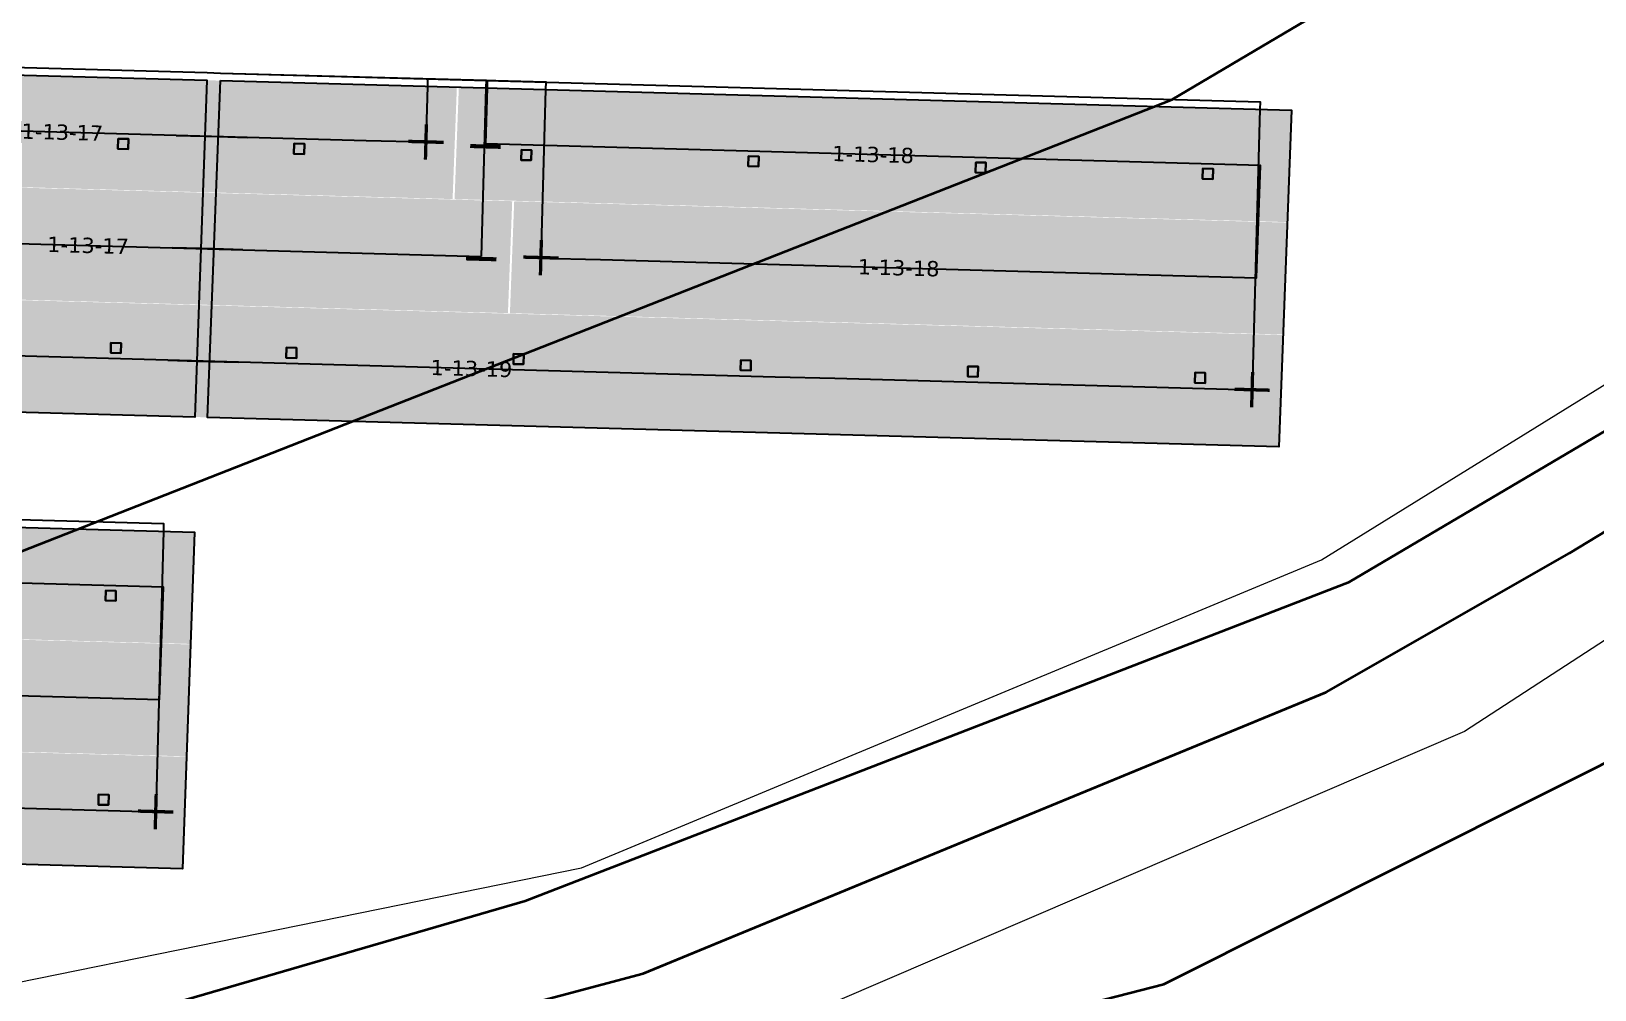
# Model space of a CAD drawing. Header units: metres. Extents: x 1477905 to 1478744, y 4202276 to 4202610.
# Drawn here: x 1478398.98 to 1478429.71, y 4202398.02 to 4202416.86 of the extents above; entities that cross this region are included whole.
import ezdxf

# ---------------------------------------------------------------- set-up
doc = ezdxf.new("R2010")
doc.units = ezdxf.units.M
doc.layers.add('Nouveau Terrain - CN - Courbes', color=22, linetype='Continuous', lineweight=0)
for name, color, linetype in [('PVcase DC Extensions', 170, 'Continuous'), ('PVcase Device Coloring', 7, 'Continuous'), ('PVcase Polarity Symbols', 7, 'Continuous'), ('PVcase Poles', 7, 'Continuous'), ('PVcase PV Modules (full frames)', 142, 'Continuous'), ('PVcase PV Modules (optimised)', 142, 'Continuous'), ('PVcase String Cables', 150, 'Continuous'), ('PVcase Stringing Numbers', 7, 'Continuous'), ('PVcase Strings', 92, 'Continuous')]:
    doc.layers.add(name, color=color, linetype=linetype)
doc.layers.add('PVcase Offsets', color=240, linetype='Continuous', plot=False)
doc.styles.get("Standard").update_dxf_attribs({"font": 'verdana.ttf'})
doc.styles.add('UBS-Style de texte', font='verdana.ttf')

# ---------------------------------------------------------------- blocks, each defined once
blk = doc.blocks.new('3P18@15DEG F FX ID1 PVBlock')
at = {"layer": 'PVcase PV Modules (optimised)', "color": 0}
blk.add_polyline3d([(0, 0, 1.773945735132677), (21.06698842950539, -0.5810537936249766, 1.773945735132684), (20.88445742833417, -7.198992669318528, 7.019385073192552e-15), (-0.1825310011712116, -6.617938875693552, 0)], close=True, dxfattribs=at)

msp = doc.modelspace()

# ---------------------------------------------------------------- hatches: boundary and pattern name
at = {"layer": 'PVcase Device Coloring', "true_color": 0xb3ff80, "transparency": 33554582}
for points in [[(1478391.926663818, 4202416.183171623), (1478391.843022988, 4202413.984262726), (1478407.262120354, 4202413.558984809), (1478407.345761185, 4202415.757893706)], [(1478407.384716727, 4202415.756819263), (1478407.301075896, 4202413.557910366), (1478423.66540014, 4202413.106561911), (1478423.74904097, 4202415.305470808)], [(1478391.847680806, 4202413.974471327), (1478391.764039976, 4202411.77556243), (1478408.349775198, 4202411.318107186), (1478408.433416028, 4202413.517016083)], [(1478408.47237157, 4202413.51594164), (1478408.38873074, 4202411.317032743), (1478423.581392142, 4202410.89800021), (1478423.665032972, 4202413.096909107)], [(1478391.768697794, 4202411.76577103), (1478391.685056964, 4202409.566862132), (1478423.497384144, 4202408.689438509), (1478423.581024974, 4202410.888347406)]]:
    msp.add_hatch(color=71, dxfattribs=at).paths.add_polyline_path(points, flags=0)
at = {"layer": 'PVcase Device Coloring', "true_color": 0x004f27, "transparency": 33554582}
for points in [[(1478385.817677529, 4202407.468884307), (1478385.740498947, 4202405.269797173), (1478402.110842111, 4202404.818282709), (1478402.188020693, 4202407.017369843)], [(1478386.912253936, 4202405.227815779), (1478386.835075354, 4202403.028728645), (1478402.03332473, 4202402.609541989), (1478402.110503311, 4202404.808629123)], [(1478370.208373295, 4202403.477650875), (1478370.131194714, 4202401.278563742), (1478401.955807348, 4202400.400801267), (1478402.03298593, 4202402.599888401)]]:
    msp.add_hatch(color=118, dxfattribs=at).paths.add_polyline_path(points, flags=0)

# ---------------------------------------------------------------- linework, layer by layer
at = {"layer": 'Nouveau Terrain - CN - Courbes', "linetype": 'Continuous', "lineweight": 35}
for points in [[(1478371.904906568, 4202394.085181117, 69), (1478376.54700921, 4202394.075672243, 69), (1478391.539807126, 4202395.311456992, 69), (1478400.269800338, 4202397.321991656, 69), (1478408.689652274, 4202399.772030428, 69), (1478424.887139112, 4202406.04044107, 69), (1478438.98237093, 4202414.353590136, 69), (1478457.836714113, 4202436.769929189, 69), (1478460.210800517, 4202439.509695349, 69), (1478465.687096998, 4202446.209576218, 69), (1478472.501391835, 4202453.921978666, 69), (1478473.773514398, 4202455.135314297, 69), (1478475.676561897, 4202456.43033038, 69), (1478476.556634802, 4202457.597149555, 69), (1478477.221848826, 4202460.387904929, 69), (1478476.938526016, 4202460.801135812, 69), (1478475.746084739, 4202460.850672166, 69)], [(1478341.465597774, 4202395.493699051, 70), (1478348.246705529, 4202395.751139259, 70), (1478356.04000267, 4202399.324013291, 70), (1478356.858277957, 4202399.222257917, 70), (1478376.277556422, 4202401.586958376, 70), (1478389.240431654, 4202403.060523738, 70), (1478392.766873649, 4202404.278856405, 70), (1478421.404657081, 4202415.513593297, 70), (1478433.2375831, 4202422.518248677, 70), (1478436.385703425, 4202425.313943821, 70), (1478447.54303221, 4202438.003245891, 70), (1478456.228884578, 4202448.355278115, 70), (1478460.651958485, 4202453.696083892, 70), (1478462.121942925, 4202455.330648638, 70), (1478462.70327535, 4202456.481623814, 70), (1478463.14989316, 4202459.692863106, 70), (1478462.948656858, 4202460.04113154, 70), (1478462.254037918, 4202460.105405464, 70)], [(1478387.232329983, 4202386.094619704, 67), (1478390.908338942, 4202388.990672459, 67), (1478394.47325859, 4202390.825382657, 67), (1478403.84511512, 4202393.310762256, 67), (1478406.848609371, 4202393.746526284, 67), (1478419.865804031, 4202397.782705342, 67), (1478421.240200262, 4202398.136099674, 67), (1478435.962054715, 4202405.513392548, 67), (1478437.087439957, 4202405.888138734, 67), (1478450.501439546, 4202402.302026521, 67), (1478451.480135427, 4202402.868218603, 67), (1478459.843731548, 4202412.131789844, 67), (1478463.308035592, 4202416.60683128, 67), (1478463.581035824, 4202416.653115184, 67), (1478482.375803458, 4202438.020804289, 67), (1478497.450971379, 4202448.386024848, 67), (1478505.261635727, 4202457.458648583, 67), (1478506.615047561, 4202458.523228514, 67), (1478512.302633515, 4202459.35741089, 67)], [(1478382.674951955, 4202393.064972125, 68), (1478392.160012456, 4202393.915539281, 68), (1478408.572602311, 4202397.695391111, 68), (1478411.005924529, 4202398.345791377, 68), (1478424.425779848, 4202403.867494396, 68), (1478429.207365926, 4202406.60018896, 68), (1478439.759842597, 4202413.003954636, 68), (1478442.229096557, 4202413.551373658, 68), (1478448.473699888, 4202411.585819535, 68), (1478451.987202559, 4202415.68831224, 68), (1478451.533455446, 4202415.710749501, 68), (1478460.384080741, 4202426.321204039, 68), (1478480.902368245, 4202449.234239168, 68), (1478483.493196187, 4202452.662001734, 68), (1478486.112530289, 4202454.424431515, 68), (1478486.203066048, 4202455.292994858, 68), (1478486.093835264, 4202455.643218388, 68), (1478487.074422432, 4202456.74510361, 68), (1478488.47562959, 4202457.155392223, 68), (1478492.289136846, 4202457.795992169, 68)]]:
    msp.add_polyline3d(points, dxfattribs=at)
at = {"layer": 'PVcase DC Extensions'}
for points in [[(1478401.827267605, 4202414.809492726, 72.61638956195398), (1478402.393788492, 4202414.793867376, 72.59909988249376), (1478402.656244944, 4202414.7866285, 72.58891703449909), (1478403.222598594, 4202414.77100776, 72.5668141894664)], [(1478403.138590596, 4202412.562446059, 71.97508632306881), (1478402.572236946, 4202412.578066798, 71.99718916822631), (1478402.31480548, 4202412.585167078, 72.00719728634202), (1478401.748284593, 4202412.600792429, 72.02448696605316)], [(1478401.669301581, 4202410.392092132, 71.43258436990767), (1478402.235822468, 4202410.376466782, 71.41529469044774), (1478402.488228948, 4202410.369505097, 71.40546130220417), (1478403.054582598, 4202410.353884358, 71.38335845691276)]]:
    msp.add_polyline3d(points, dxfattribs=at)
at = {"layer": 'PVcase Offsets', "lineweight": 0}
msp.add_lwpolyline([(1478336.653279952, 4202397.082392415), (1478356.385953678, 4202396.519272732), (1478375.33579532, 4202395.432378176), (1478391.166266549, 4202396.634296417), (1478409.792044454, 4202400.420287794), (1478424.338882128, 4202406.468685866), (1478438.649206015, 4202415.323394071), (1478457.015813257, 4202417.309375491), (1478458.840180576, 4202415.514034653), (1478439.998147151, 4202411.754207935), (1478437.313229889, 4202409.707450787), (1478427.14903107, 4202403.095863849), (1478411.99033549, 4202396.586962639), (1478407.669610445, 4202395.390793254), (1478392.689300861, 4202392.081348936), (1478388.430220432, 4202391.892159718), (1478375.013395144, 4202392.502047614), (1478356.330812155, 4202394.520033022), (1478337.247345298, 4202393.893641054)], dxfattribs=at)
at = {"layer": 'PVcase Poles'}
for points in [[(1478400.686422646, 4202414.545035674, 69.67020921756408), (1478400.691936799, 4202414.744959646, 69.67020921756408), (1478400.691936799, 4202414.744959646, 72.62527387751655), (1478400.686422646, 4202414.545035674, 72.5716591064702), (1478400.686422646, 4202414.545035674, 69.67020921756408), (1478400.886346617, 4202414.539521522, 69.67020921756408), (1478400.886346617, 4202414.539521522, 72.56555761654289), (1478400.686422646, 4202414.545035674, 72.5716591064702), (1478400.886346617, 4202414.539521522, 72.56555761654289), (1478400.891860769, 4202414.739445494, 72.61917238758926), (1478400.891860769, 4202414.739445494, 69.67020921756408), (1478400.886346617, 4202414.539521522, 69.67020921756408), (1478400.891860769, 4202414.739445494, 69.67020921756408), (1478400.691936799, 4202414.744959646, 69.67020921756408), (1478400.891860769, 4202414.739445494, 69.67020921756408), (1478400.891860769, 4202414.739445494, 72.61917238758926), (1478400.691936799, 4202414.744959646, 72.62527387751655)], [(1478404.144258817, 4202414.449664245, 69.53526380706307), (1478404.149772969, 4202414.649588217, 69.53526380706307), (1478404.149772969, 4202414.649588217, 72.50483478464055), (1478404.144258817, 4202414.449664245, 72.45120418182786), (1478404.144258817, 4202414.449664245, 69.53526380706307), (1478404.344182787, 4202414.444150093, 69.53526380706307), (1478404.344182787, 4202414.444150093, 72.44340183322406), (1478404.144258817, 4202414.449664245, 72.45120418182786), (1478404.344182787, 4202414.444150093, 72.44340183322406), (1478404.34969694, 4202414.644074065, 72.49703243603675), (1478404.34969694, 4202414.644074065, 69.53526380706307), (1478404.344182787, 4202414.444150093, 69.53526380706307), (1478404.34969694, 4202414.644074065, 69.53526380706307), (1478404.149772969, 4202414.649588217, 69.53526380706307), (1478404.34969694, 4202414.644074065, 69.53526380706307), (1478404.34969694, 4202414.644074065, 72.49703243603675), (1478404.149772969, 4202414.649588217, 72.50483478464055)], [(1478408.608164392, 4202414.326544167, 69.36111871030256), (1478408.613678545, 4202414.526468138, 69.36111871030256), (1478408.613678545, 4202414.526468138, 72.33062382231245), (1478408.608164392, 4202414.326544167, 72.27699321949974), (1478408.608164392, 4202414.326544167, 69.36111871030256), (1478408.808088363, 4202414.321030014, 69.36111871030256), (1478408.808088363, 4202414.321030014, 72.26919087089594), (1478408.608164392, 4202414.326544167, 72.27699321949974), (1478408.808088363, 4202414.321030014, 72.26919087089594), (1478408.813602515, 4202414.520953986, 72.32282147370864), (1478408.813602515, 4202414.520953986, 69.36111871030256), (1478408.808088363, 4202414.321030014, 69.36111871030256), (1478408.813602515, 4202414.520953986, 69.36111871030256), (1478408.613678545, 4202414.526468138, 69.36111871030256), (1478408.813602515, 4202414.520953986, 69.36111871030256), (1478408.813602515, 4202414.520953986, 72.32282147370864), (1478408.613678545, 4202414.526468138, 72.33062382231245)], [(1478413.072069968, 4202414.203424088, 69.18706815772234), (1478413.07758412, 4202414.403348059, 69.18706815772234), (1478413.07758412, 4202414.403348059, 72.15641285999169), (1478413.072069968, 4202414.203424088, 72.102782257179), (1478413.072069968, 4202414.203424088, 69.18706815772234), (1478413.271993939, 4202414.197909935, 69.18706815772234), (1478413.271993939, 4202414.197909935, 72.0949799085752), (1478413.072069968, 4202414.203424088, 72.102782257179), (1478413.271993939, 4202414.197909935, 72.0949799085752), (1478413.277508091, 4202414.397833907, 72.14861051138789), (1478413.277508091, 4202414.397833907, 69.18706815772234), (1478413.271993939, 4202414.197909935, 69.18706815772234), (1478413.277508091, 4202414.397833907, 69.18706815772234), (1478413.07758412, 4202414.403348059, 69.18706815772234), (1478413.277508091, 4202414.397833907, 69.18706815772234), (1478413.277508091, 4202414.397833907, 72.14861051138789), (1478413.07758412, 4202414.403348059, 72.15641285999169)], [(1478417.535975543, 4202414.08030401, 69.01311207239098), (1478417.541489696, 4202414.280227982, 69.01311207239098), (1478417.541489696, 4202414.280227982, 71.98220189792158), (1478417.535975543, 4202414.08030401, 71.92857129510888), (1478417.535975543, 4202414.08030401, 69.01311207239098), (1478417.735899514, 4202414.074789857, 69.01311207239098), (1478417.735899514, 4202414.074789857, 71.92076894650508), (1478417.535975543, 4202414.08030401, 71.92857129510888), (1478417.735899514, 4202414.074789857, 71.92076894650508), (1478417.741413666, 4202414.274713829, 71.97439954931778), (1478417.741413666, 4202414.274713829, 69.01311207239098), (1478417.735899514, 4202414.074789857, 69.01311207239098), (1478417.741413666, 4202414.274713829, 69.01311207239098), (1478417.541489696, 4202414.280227982, 69.01311207239098), (1478417.741413666, 4202414.274713829, 69.01311207239098), (1478417.741413666, 4202414.274713829, 71.97439954931778), (1478417.541489696, 4202414.280227982, 71.98220189792158)], [(1478421.999881119, 4202413.957183931, 68.8310968148634), (1478422.005395271, 4202414.157107903, 68.8310968148634), (1478422.005395271, 4202414.157107903, 71.80799093560083), (1478421.999881119, 4202413.957183931, 71.75436033278812), (1478421.999881119, 4202413.957183931, 68.8310968148634), (1478422.19980509, 4202413.951669779, 68.8310968148634), (1478422.19980509, 4202413.951669779, 71.74655798418432), (1478421.999881119, 4202413.957183931, 71.75436033278812), (1478422.19980509, 4202413.951669779, 71.74655798418432), (1478422.205319242, 4202414.15159375, 71.80018858699702), (1478422.205319242, 4202414.15159375, 68.8310968148634), (1478422.19980509, 4202413.951669779, 68.8310968148634), (1478422.205319242, 4202414.15159375, 68.8310968148634), (1478422.005395271, 4202414.157107903, 68.8310968148634), (1478422.205319242, 4202414.15159375, 68.8310968148634), (1478422.205319242, 4202414.15159375, 71.80018858699702), (1478422.005395271, 4202414.157107903, 71.80799093560083)], [(1478400.543076324, 4202410.536464, 69.30315984411128), (1478400.548590476, 4202410.736387972, 69.30315984411128), (1478400.548590476, 4202410.736387972, 71.55102945254997), (1478400.543076324, 4202410.536464, 71.49741468150361), (1478400.543076324, 4202410.536464, 69.30315984411128), (1478400.743000295, 4202410.530949848, 69.30315984411128), (1478400.743000295, 4202410.530949848, 71.49131319157632), (1478400.543076324, 4202410.536464, 71.49741468150361), (1478400.743000295, 4202410.530949848, 71.49131319157632), (1478400.748514447, 4202410.730873819, 71.54492796262268), (1478400.748514447, 4202410.730873819, 69.30315984411128), (1478400.743000295, 4202410.530949848, 69.30315984411128), (1478400.748514447, 4202410.730873819, 69.30315984411128), (1478400.548590476, 4202410.736387972, 69.30315984411128), (1478400.748514447, 4202410.730873819, 69.30315984411128), (1478400.748514447, 4202410.730873819, 71.54492796262268), (1478400.548590476, 4202410.736387972, 71.55102945254997)], [(1478403.991792644, 4202410.441344108, 69.16863546842235), (1478403.997306796, 4202410.641268079, 69.16863546842235), (1478403.997306796, 4202410.641268079, 71.43090747658268), (1478403.991792644, 4202410.441344108, 71.37727687376999), (1478403.991792644, 4202410.441344108, 69.16863546842235), (1478404.191716615, 4202410.435829955, 69.16863546842235), (1478404.191716615, 4202410.435829955, 71.36947452516618), (1478403.991792644, 4202410.441344108, 71.37727687376999), (1478404.191716615, 4202410.435829955, 71.36947452516618), (1478404.197230767, 4202410.635753927, 71.42310512797887), (1478404.197230767, 4202410.635753927, 69.16863546842235), (1478404.191716615, 4202410.435829955, 69.16863546842235), (1478404.197230767, 4202410.635753927, 69.16863546842235), (1478403.997306796, 4202410.641268079, 69.16863546842235), (1478404.197230767, 4202410.635753927, 69.16863546842235), (1478404.197230767, 4202410.635753927, 71.42310512797887), (1478403.997306796, 4202410.641268079, 71.43090747658268)], [(1478408.455698219, 4202410.31822403, 68.99456408573967), (1478408.461212372, 4202410.518148001, 68.99456408573967), (1478408.461212372, 4202410.518148001, 71.25669651451257), (1478408.455698219, 4202410.31822403, 71.20306591169988), (1478408.455698219, 4202410.31822403, 68.99456408573967), (1478408.65562219, 4202410.312709877, 68.99456408573967), (1478408.65562219, 4202410.312709877, 71.19526356309608), (1478408.455698219, 4202410.31822403, 71.20306591169988), (1478408.65562219, 4202410.312709877, 71.19526356309608), (1478408.661136342, 4202410.512633849, 71.24889416590877), (1478408.661136342, 4202410.512633849, 68.99456408573967), (1478408.65562219, 4202410.312709877, 68.99456408573967), (1478408.661136342, 4202410.512633849, 68.99456408573967), (1478408.461212372, 4202410.518148001, 68.99456408573967), (1478408.661136342, 4202410.512633849, 68.99456408573967), (1478408.661136342, 4202410.512633849, 71.24889416590877), (1478408.461212372, 4202410.518148001, 71.25669651451257)], [(1478412.919603795, 4202410.195103951, 68.82079958627136), (1478412.925117947, 4202410.395027922, 68.82079958627136), (1478412.925117947, 4202410.395027922, 71.08248555219181), (1478412.919603795, 4202410.195103951, 71.02885494937912), (1478412.919603795, 4202410.195103951, 68.82079958627136), (1478413.119527766, 4202410.189589798, 68.82079958627136), (1478413.119527766, 4202410.189589798, 71.02105260077532), (1478412.919603795, 4202410.195103951, 71.02885494937912), (1478413.119527766, 4202410.189589798, 71.02105260077532), (1478413.125041918, 4202410.38951377, 71.07468320358801), (1478413.125041918, 4202410.38951377, 68.82079958627136), (1478413.119527766, 4202410.189589798, 68.82079958627136), (1478413.125041918, 4202410.38951377, 68.82079958627136), (1478412.925117947, 4202410.395027922, 68.82079958627136), (1478413.125041918, 4202410.38951377, 68.82079958627136), (1478413.125041918, 4202410.38951377, 71.07468320358801), (1478412.925117947, 4202410.395027922, 71.08248555219181)], [(1478417.38350937, 4202410.071983872, 68.64780449741986), (1478417.389023523, 4202410.271907844, 68.64780449741986), (1478417.389023523, 4202410.271907844, 70.90827458987106), (1478417.38350937, 4202410.071983872, 70.85464398705837), (1478417.38350937, 4202410.071983872, 68.64780449741986), (1478417.583433341, 4202410.06646972, 68.64780449741986), (1478417.583433341, 4202410.06646972, 70.84684163845456), (1478417.38350937, 4202410.071983872, 70.85464398705837), (1478417.583433341, 4202410.06646972, 70.84684163845456), (1478417.588947493, 4202410.266393691, 70.90047224126725), (1478417.588947493, 4202410.266393691, 68.64780449741986), (1478417.583433341, 4202410.06646972, 68.64780449741986), (1478417.588947493, 4202410.266393691, 68.64780449741986), (1478417.389023523, 4202410.271907844, 68.64780449741986), (1478417.588947493, 4202410.266393691, 68.64780449741986), (1478417.588947493, 4202410.266393691, 70.90047224126725), (1478417.389023523, 4202410.271907844, 70.90827458987106)], [(1478421.847414946, 4202409.948863793, 68.47549481387436), (1478421.852929098, 4202410.148787765, 68.47549481387436), (1478421.852929098, 4202410.148787765, 70.73406362754295), (1478421.847414946, 4202409.948863793, 70.68043302473026), (1478421.847414946, 4202409.948863793, 68.47549481387436), (1478422.047338917, 4202409.943349641, 68.47549481387436), (1478422.047338917, 4202409.943349641, 70.67263067612645), (1478421.847414946, 4202409.948863793, 70.68043302473026), (1478422.047338917, 4202409.943349641, 70.67263067612645), (1478422.052853069, 4202410.143273612, 70.72626127893915), (1478422.052853069, 4202410.143273612, 68.47549481387436), (1478422.047338917, 4202409.943349641, 68.47549481387436), (1478422.052853069, 4202410.143273612, 68.47549481387436), (1478421.852929098, 4202410.148787765, 68.47549481387436), (1478422.052853069, 4202410.143273612, 68.47549481387436), (1478422.052853069, 4202410.143273612, 70.72626127893915), (1478421.852929098, 4202410.148787765, 70.73406362754295)], [(1478400.442079584, 4202405.668994187, 68.84707050841578), (1478400.447593736, 4202405.868918159, 68.84707050841578), (1478400.447593736, 4202405.868918159, 71.76342042466746), (1478400.442079584, 4202405.668994187, 71.70980954034187), (1478400.442079584, 4202405.668994187, 68.84707050841578), (1478400.642003555, 4202405.663480035, 68.84707050841578), (1478400.642003555, 4202405.663480035, 71.70420387215657), (1478400.442079584, 4202405.668994187, 71.70980954034187), (1478400.642003555, 4202405.663480035, 71.70420387215657), (1478400.647517707, 4202405.863404007, 71.75781475648216), (1478400.647517707, 4202405.863404007, 68.84707050841578), (1478400.642003555, 4202405.663480035, 68.84707050841578), (1478400.647517707, 4202405.863404007, 68.84707050841578), (1478400.447593736, 4202405.868918159, 68.84707050841578), (1478400.647517707, 4202405.863404007, 68.84707050841578), (1478400.647517707, 4202405.863404007, 71.75781475648216), (1478400.447593736, 4202405.868918159, 71.76342042466746)], [(1478400.301393236, 4202401.660349148, 68.45002776052195), (1478400.306907388, 4202401.86027312, 68.45002776052195), (1478400.306907388, 4202401.86027312, 70.68909811851543), (1478400.301393236, 4202401.660349148, 70.63548723418984), (1478400.301393236, 4202401.660349148, 68.45002776052195), (1478400.501317206, 4202401.654834996, 68.45002776052195), (1478400.501317206, 4202401.654834996, 70.62988156600454), (1478400.301393236, 4202401.660349148, 70.63548723418984), (1478400.501317206, 4202401.654834996, 70.62988156600454), (1478400.506831359, 4202401.854758968, 70.68349245033012), (1478400.506831359, 4202401.854758968, 68.45002776052195), (1478400.501317206, 4202401.654834996, 68.45002776052195), (1478400.506831359, 4202401.854758968, 68.45002776052195), (1478400.306907388, 4202401.86027312, 68.45002776052195), (1478400.506831359, 4202401.854758968, 68.45002776052195), (1478400.506831359, 4202401.854758968, 70.68349245033012), (1478400.306907388, 4202401.86027312, 70.68909811851543)]]:
    msp.add_polyline3d(points, dxfattribs=at)
at = {"layer": 'PVcase String Cables'}
for points in [[(1478339.39678923, 4202426.922976313, 75.2615842802292), (1478338.972970444, 4202426.934665763, 75.27234791761173), (1478338.972970444, 4202426.934665763, 72.26376260392145), (1478337.827365164, 4202426.966262984, 72.27539223259011), (1478337.764383665, 4202424.682773029, 72.08485192833284), (1478337.701402166, 4202422.399283075, 71.89395228101006), (1478337.638420667, 4202420.11579312, 71.70333161842352), (1478337.575439169, 4202417.832303165, 71.51401955031683), (1478338.73053935, 4202417.800444063, 71.50061500797331), (1478338.73053935, 4202417.800444063, 74.4876823550252), (1478359.787652788, 4202417.219662637, 73.84247573136305), (1478360.036896747, 4202417.212788179, 73.83919189991994), (1478381.101770053, 4202416.631792726, 73.54055854005375), (1478381.381276443, 4202416.624083592, 73.53640319854627), (1478402.438468141, 4202416.043300007, 72.8937576867437), (1478402.703767161, 4202416.03598273, 72.88348785621926), (1478406.772055796, 4202415.92377426, 72.724716469647), (1478406.767920182, 4202415.773831281, 72.724655346715), (1478406.73758712, 4202414.674059996, 72.42963621292373)], [(1478339.39678923, 4202426.922976313, 75.2615842802292), (1478338.972970444, 4202426.934665763, 75.27234791761173), (1478338.972970444, 4202426.934665763, 72.26376260392145), (1478337.827365164, 4202426.966262984, 72.27539223259011), (1478337.764383665, 4202424.682773029, 72.08485192833284), (1478337.701402166, 4202422.399283075, 71.89395228101006), (1478337.638420667, 4202420.11579312, 71.70333161842352), (1478337.575439169, 4202417.832303165, 71.51401955031683), (1478338.73053935, 4202417.800444063, 71.50061500797331), (1478338.73053935, 4202417.800444063, 74.4876823550252), (1478359.787652788, 4202417.219662637, 73.84247573136305), (1478360.036896747, 4202417.212788179, 73.83919189991994), (1478381.101770053, 4202416.631792726, 73.54055854005375), (1478381.381276443, 4202416.624083592, 73.53640319854627), (1478402.438468141, 4202416.043300007, 72.8937576867437), (1478402.703767161, 4202416.03598273, 72.88348785621926), (1478407.920643078, 4202415.892094792, 72.67989103771852), (1478407.916507464, 4202415.742151812, 72.67982991478523), (1478407.825241963, 4202412.433182374, 71.79218235455964)], [(1478339.39678923, 4202426.922976313, 75.2615842802292), (1478338.972970444, 4202426.934665763, 75.27234791761173), (1478338.972970444, 4202426.934665763, 72.26376260392145), (1478337.827365164, 4202426.966262984, 72.27539223259011), (1478337.764383665, 4202424.682773029, 72.08485192833284), (1478337.701402166, 4202422.399283076, 71.89395228108813), (1478337.638420667, 4202420.115793121, 71.703331618501), (1478337.575439169, 4202417.832303166, 71.51401955039431), (1478338.73053935, 4202417.800444064, 71.50061500805135), (1478338.73053935, 4202417.800444064, 74.48768235502622), (1478359.787652788, 4202417.219662638, 73.84247573136408), (1478360.036896747, 4202417.21278818, 73.83919189992035), (1478381.101770053, 4202416.631792727, 73.54055854005415), (1478381.381276443, 4202416.624083593, 73.53640319854729), (1478402.438468141, 4202416.043300008, 72.8937576867447), (1478402.703767161, 4202416.035982731, 72.88348785622064), (1478409.09230592, 4202415.859778872, 72.63416504561953), (1478409.088170306, 4202415.709835891, 72.63410392268486), (1478408.996904805, 4202412.400866453, 71.7464563625841)], [(1478339.39678923, 4202426.922976313, 75.2615842802292), (1478338.972970444, 4202426.934665763, 75.27234791761173), (1478338.972970444, 4202426.934665763, 72.26376260392145), (1478337.827365164, 4202426.966262984, 72.27539223259011), (1478337.764383665, 4202424.682773029, 72.08485192833284), (1478337.701402166, 4202422.399283075, 71.89395228101006), (1478337.638420667, 4202420.11579312, 71.70333161842352), (1478337.575439169, 4202417.832303165, 71.51401955031683), (1478338.73053935, 4202417.800444063, 71.50061500797331), (1478338.73053935, 4202417.800444063, 74.4876823550252), (1478359.787652788, 4202417.219662637, 73.84247573136305), (1478360.036896747, 4202417.212788179, 73.83919189991994), (1478381.101770053, 4202416.631792726, 73.54055854005375), (1478381.381276443, 4202416.624083592, 73.53640319854627), (1478402.438468141, 4202416.043300007, 72.8937576867437), (1478402.703767161, 4202416.03598273, 72.88348785621926), (1478407.943718638, 4202415.891458339, 72.678990477556), (1478407.939583024, 4202415.741515359, 72.67892935462271), (1478407.909249961, 4202414.641744075, 72.38391022104058)], [(1478339.39678923, 4202426.922976313, 75.2615842802292), (1478338.972970444, 4202426.934665763, 75.27234791761173), (1478338.972970444, 4202426.934665763, 72.26376260392145), (1478337.827365164, 4202426.966262984, 72.27539223259011), (1478337.764383665, 4202424.682773029, 72.08485192833284), (1478337.701402166, 4202422.399283075, 71.89395228101006), (1478337.638420668, 4202420.11579312, 71.70333161842112), (1478337.575439169, 4202417.832303165, 71.51401955031442), (1478338.73053935, 4202417.800444064, 71.50061500805135), (1478338.73053935, 4202417.800444064, 74.48768235502622), (1478359.787652788, 4202417.219662638, 73.84247573136408), (1478360.036896747, 4202417.21278818, 73.83919189992035), (1478381.101770053, 4202416.631792728, 73.54055854005458), (1478381.381276443, 4202416.624083593, 73.5364031985483), (1478402.438468141, 4202416.04330001, 72.89375768673965), (1478402.703767161, 4202416.035982733, 72.88348785621433), (1478423.129184462, 4202415.472624275, 72.08635370061889), (1478423.125048847, 4202415.322681289, 72.0862925776863), (1478422.972850909, 4202409.804513697, 70.60601659102541)], [(1478335.781109813, 4202417.840287281, 74.57650203447052), (1478336.490078488, 4202417.820733065, 74.53081651205929), (1478336.490078488, 4202417.820733065, 71.52405868511133), (1478337.574295261, 4202417.790829051, 71.51058115098733), (1478337.493072588, 4202414.845977574, 71.26643909887956), (1478337.411849914, 4202411.901126095, 71.01590697281806), (1478337.33062724, 4202408.956274617, 70.7644919105075), (1478338.49714523, 4202408.924100597, 70.7314027440549), (1478338.49714523, 4202408.924100597, 73.75242981639438), (1478359.54977773, 4202408.343442762, 72.97453117675774), (1478359.798847632, 4202408.336573104, 72.97131043411915), (1478380.863096304, 4202407.75559488, 72.63143227653354), (1478381.134563646, 4202407.748107472, 72.62660365341556), (1478401.584168233, 4202407.184081898, 72.05321719613701), (1478401.580032618, 4202407.03413891, 72.0531856338853), (1478401.42783468, 4202401.515971319, 70.5734539038421)]]:
    msp.add_polyline3d(points, dxfattribs=at)
at = {"layer": 'PVcase Strings'}
for points in [[(1478406.73758712, 4202414.674059996), (1478405.565924278, 4202414.706375918), (1478404.394261436, 4202414.738691839), (1478403.222598594, 4202414.77100776), (1478401.827267605, 4202414.809492726), (1478400.655258786, 4202414.841818189), (1478399.483249967, 4202414.874143654), (1478398.311241148, 4202414.906469117)], [(1478408.996904805, 4202412.400866453), (1478410.168567647, 4202412.368550532), (1478411.340230489, 4202412.336234611), (1478412.51189333, 4202412.303918689), (1478413.683556172, 4202412.271602768), (1478414.855219014, 4202412.239286846), (1478416.026881856, 4202412.206970925), (1478417.198544698, 4202412.174655004), (1478418.37020754, 4202412.142339082), (1478419.541870381, 4202412.110023161), (1478420.713533223, 4202412.07770724), (1478421.885196065, 4202412.045391319), (1478423.056858907, 4202412.013075397), (1478423.140866905, 4202414.221637099), (1478421.969204063, 4202414.253953021), (1478420.797541221, 4202414.286268942), (1478419.625878379, 4202414.318584863), (1478418.454215538, 4202414.350900784), (1478417.282552696, 4202414.383216706), (1478416.110889854, 4202414.415532627), (1478414.939227012, 4202414.447848548), (1478413.767564171, 4202414.480164469), (1478412.595901329, 4202414.51248039), (1478411.424238487, 4202414.544796312), (1478410.252575645, 4202414.577112233), (1478409.080912803, 4202414.609428154), (1478407.909249961, 4202414.641744075)], [(1478398.232258136, 4202412.69776882), (1478399.404266955, 4202412.665443357), (1478400.576275774, 4202412.633117893), (1478401.748284593, 4202412.600792429), (1478403.138590596, 4202412.562446059), (1478404.310253438, 4202412.530130138), (1478405.48191628, 4202412.497814217), (1478406.653579121, 4202412.465498295), (1478407.825241963, 4202412.433182374)], [(1478422.972850909, 4202409.804513697), (1478421.801188067, 4202409.836829619), (1478420.629525225, 4202409.86914554), (1478419.457862383, 4202409.901461461), (1478418.286199542, 4202409.933777382), (1478417.1145367, 4202409.966093304), (1478415.942873858, 4202409.998409225), (1478414.771211016, 4202410.030725146), (1478413.599548174, 4202410.063041067), (1478412.427885332, 4202410.095356988), (1478411.256222491, 4202410.12767291), (1478410.084559649, 4202410.159988831), (1478408.912896807, 4202410.192304752), (1478407.741233965, 4202410.224620673), (1478406.569571123, 4202410.256936594), (1478405.397908282, 4202410.289252516), (1478404.22624544, 4202410.321568437), (1478403.054582598, 4202410.353884358), (1478401.669301581, 4202410.392092132), (1478400.497292762, 4202410.424417595), (1478399.325283943, 4202410.45674306), (1478398.153275124, 4202410.489068523)], [(1478397.989070697, 4202403.821695462), (1478399.161164485, 4202403.789367654), (1478400.333258273, 4202403.757039847), (1478401.505352061, 4202403.72471204), (1478401.582869443, 4202405.933452761), (1478400.410775655, 4202405.965780567), (1478399.238681867, 4202405.998108375), (1478398.066588078, 4202406.030436182)], [(1478401.42783468, 4202401.515971319), (1478400.255740892, 4202401.548299125), (1478399.083647104, 4202401.580626933), (1478397.911553315, 4202401.61295474)]]:
    msp.add_lwpolyline(points, dxfattribs=at)

# ---------------------------------------------------------------- block references
at = {"layer": 'PVcase PV Modules (full frames)', "extrusion": (0.03048167083666683, -0.0008407224665708379, 0.9995349723390069), "rotation": 271.5798884593579}
msp.add_blockref('3P18@15DEG F FX ID1 PVBlock', (4241579.043620183, -1361319.964892761, 41602.19678899692), dxfattribs=at)
at = {"layer": 'PVcase PV Modules (full frames)', "extrusion": (0.03896727157469615, -0.001074765909301992, 0.9992399094433049), "rotation": 271.5798884593579}
msp.add_blockref('3P18@15DEG F FX ID1 PVBlock', (4241579.043620184, -1360938.817602588, 53163.76024527553), dxfattribs=at)
at = {"layer": 'PVcase PV Modules (full frames)', "extrusion": (0.0280066872647044, -0.0007724593354422266, 0.9996074373347932), "rotation": 271.5798884593579}
msp.add_blockref('3P18@15DEG F FX ID1 PVBlock', (4241570.164216162, -1361418.864755655, 38229.19311327786), dxfattribs=at)

# ---------------------------------------------------------------- texts
at = {"layer": 'PVcase Polarity Symbols', "color": 1, "char_height": 0.7000000000000001, "attachment_point": 5, "rotation": 358.42011154064215}
for insert in [(1478406.73758712, 4202414.674059996), (1478408.996904805, 4202412.400866453), (1478422.972850909, 4202409.804513697), (1478401.42783468, 4202401.515971319)]:
    msp.add_mtext('＋', dxfattribs=dict(at, insert=insert))
at = {"layer": 'PVcase Polarity Symbols', "color": 7, "char_height": 0.7000000000000001, "attachment_point": 5, "rotation": 358.42011154064215}
for insert in [(1478407.909249961, 4202414.641744075), (1478407.825241963, 4202412.433182374)]:
    msp.add_mtext('−', dxfattribs=dict(at, insert=insert))
at = {"layer": 'PVcase Stringing Numbers', "color": 18, "true_color": 0x000000, "char_height": 0.3, "attachment_point": 5, "rotation": 358.42011154064215, "style": 'UBS-Style de texte', "bg_fill": 1, "box_fill_scale": 1.5, "bg_fill_color": 7, "bg_fill_true_color": 16777215, "bg_fill_transparency": 0}
for s, insert in [('1-13-17', (1478399.594392086, 4202414.871078216)), ('1-13-18', (1478415.525058433, 4202414.431690587)), ('1-13-17', (1478400.098728002, 4202412.646289256)), ('1-13-18', (1478416.026881856, 4202412.206970925)), ('1-13-19', (1478407.633040969, 4202410.227604769))]:
    msp.add_mtext(s, dxfattribs=dict(at, insert=insert))

doc.saveas('drawing.dxf')
